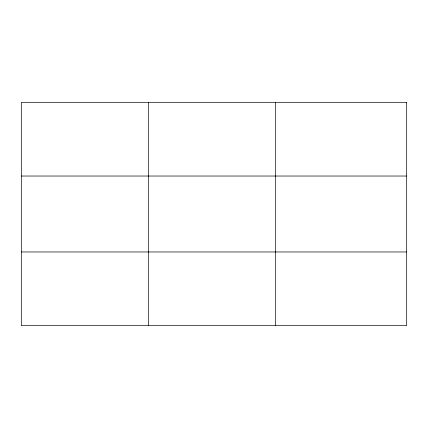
<?xml version="1.0" encoding="UTF-8"?>
<svg xmlns="http://www.w3.org/2000/svg" width="428" height="428" viewBox="0 0 428 428"><rect width="100%" height="100%" fill="white"/><g stroke="black" fill="none" stroke-linecap="round" stroke-linejoin="round"><path stroke-width="0.64" d="M148.516 102.319L148.516 325.681M275.632 102.319L275.632 325.681M21.4 176.031L406.6 176.031M21.4 251.969L406.6 251.969M406.6 102.319L406.6 325.681L21.4 325.681L21.4 102.319L406.6 102.319"/></g></svg>
